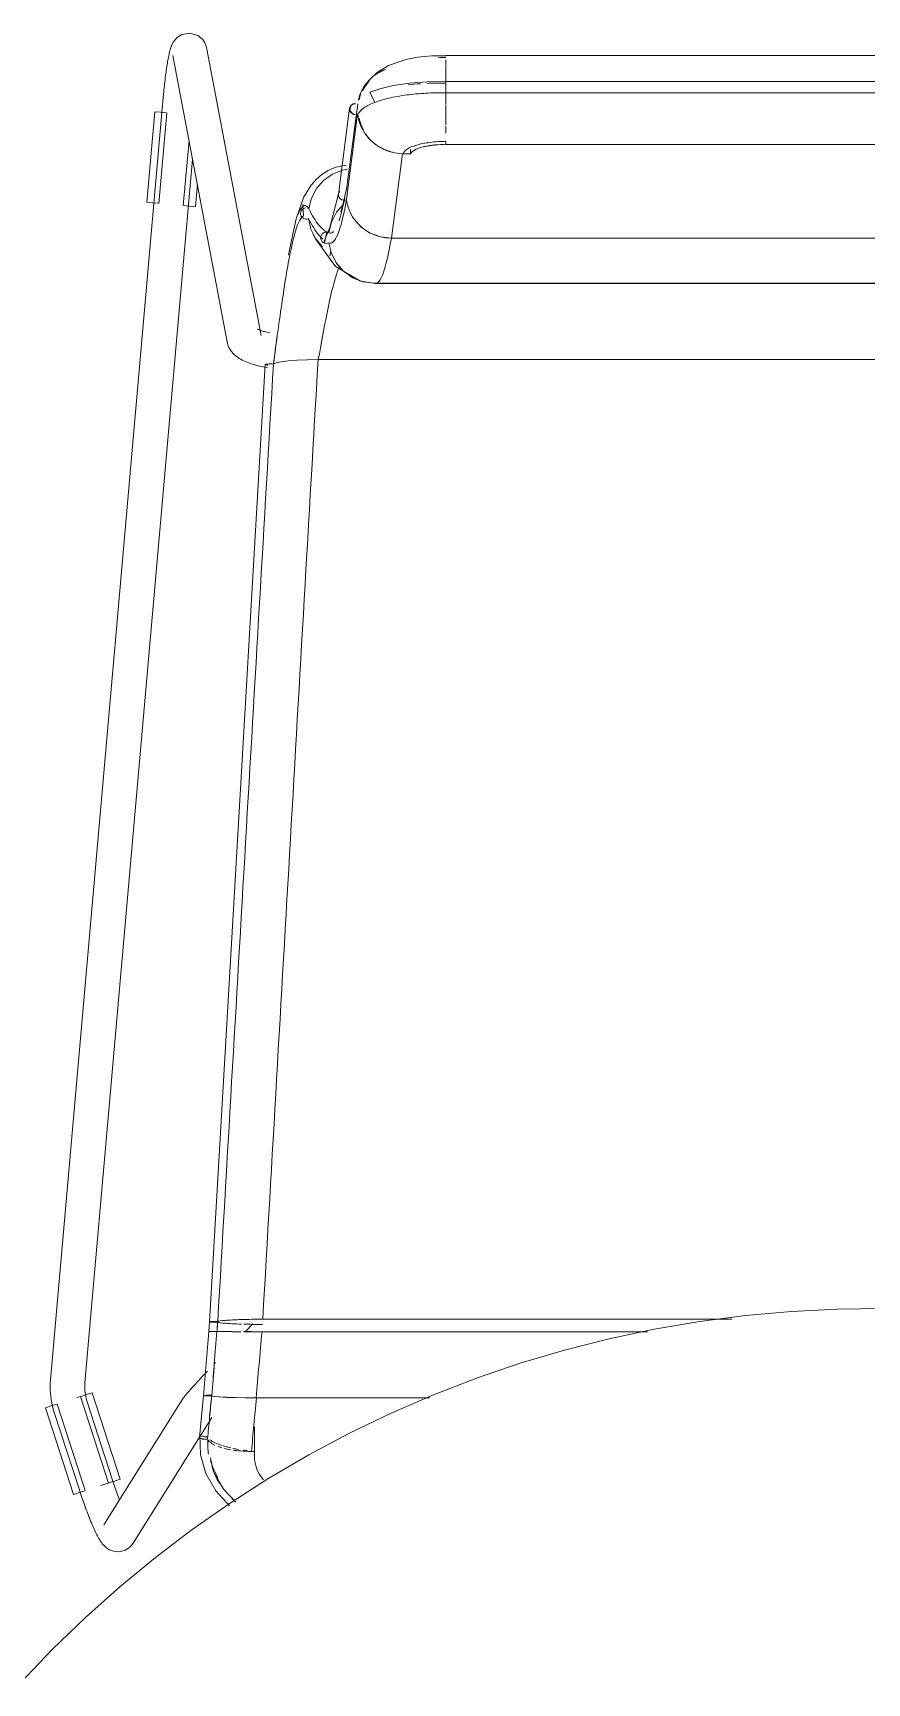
# Model space of a CAD drawing. Header units: millimetres. Extents: x 79795 to 317870, y -36033 to 97293.
# Drawn here: x 159860 to 160149, y 31481 to 32053 of the extents above; entities that cross this region are included whole.
import ezdxf

# ---------------------------------------------------------------- set-up
doc = ezdxf.new("R2010")
doc.units = ezdxf.units.MM
doc.header["$MEASUREMENT"] = 0
doc.layers.add('I-FURN', color=8, linetype='CONTINUOUS', lineweight=9)

msp = doc.modelspace()

# ---------------------------------------------------------------- linework, layer by layer
at = {"layer": 'I-FURN'}
for p, q in [((159907.85, 32049.27), (159907.63, 32048.79)), ((159908.15, 32049.83), (159907.85, 32049.27)), ((159908.63, 32050.53), (159908.15, 32049.83)), ((159909.48, 32051.44), (159908.63, 32050.53)), ((159911.14, 32052.48), (159909.48, 32051.44)), ((159913.9, 32052.96), (159911.14, 32052.48)), ((159916.65, 32052.13), (159913.9, 32052.96)), ((159916.65, 32052.13), (159918.23, 32050.81)), ((159918.23, 32050.81), (159918.97, 32049.73)), ((159918.97, 32049.73), (159919.35, 32048.92)), ((159906.29, 32043.54), (159906.19, 32043)), ((159906.38, 32044.05), (159906.29, 32043.54)), ((159906.48, 32044.55), (159906.38, 32044.05)), ((159906.57, 32045.02), (159906.48, 32044.55)), ((159906.67, 32045.48), (159906.57, 32045.02)), ((159906.77, 32045.93), (159906.67, 32045.48)), ((159906.87, 32046.35), (159906.77, 32045.93)), ((159906.97, 32046.77), (159906.87, 32046.35)), ((159907.08, 32047.17), (159906.97, 32046.77)), ((159907.19, 32047.56), (159907.08, 32047.17)), ((159907.32, 32047.96), (159907.19, 32047.56)), ((159907.46, 32048.36), (159907.32, 32047.96)), ((159907.63, 32048.79), (159907.46, 32048.36)), ((159907.99, 32045.14), (159926.81, 31945.85)), ((159919.35, 32048.92), (159919.56, 32048.3)), ((159919.56, 32048.3), (159919.7, 32047.79)), ((159919.7, 32047.79), (159919.79, 32047.37)), ((159938.6, 31948.08), (159919.79, 32047.37)), ((159988.8, 32043.78), (159982.76, 32041.65)), ((159992.84, 32044.57), (159988.8, 32043.78)), ((159997.66, 32045.07), (159992.84, 32044.57)), ((160002.69, 32045.18), (159997.66, 32045.07)), ((160002.69, 32045.18), (160002.69, 32045.01)), ((160297.54, 32045.18), (160002.69, 32045.18)), ((160002.69, 32044.88), (160002.69, 32045.17)), ((160002.69, 32041.94), (160002.69, 32043.69)), ((159905.47, 32038.13), (159905.38, 32037.45)), ((159905.56, 32038.79), (159905.47, 32038.13)), ((159905.65, 32039.44), (159905.56, 32038.79)), ((159905.73, 32040.07), (159905.65, 32039.44)), ((159905.83, 32040.69), (159905.73, 32040.07)), ((159905.92, 32041.3), (159905.83, 32040.69)), ((159906.01, 32041.88), (159905.92, 32041.3)), ((159906.1, 32042.45), (159906.01, 32041.88)), ((159906.19, 32043), (159906.1, 32042.45)), ((159978.87, 32039.26), (159976.4, 32036.96)), ((159982.76, 32041.65), (159978.87, 32039.26)), ((160002.69, 32039.09), (160002.69, 32041.66)), ((160002.69, 32038.93), (160002.69, 32035.9)), ((160002.69, 32035.9), (160002.69, 32038.92)), ((159904.81, 32032.44), (159904.74, 32031.7)), ((159904.89, 32033.18), (159904.81, 32032.44)), ((159904.97, 32033.91), (159904.89, 32033.18)), ((159905.05, 32034.64), (159904.97, 32033.91)), ((159905.13, 32035.36), (159905.05, 32034.64)), ((159905.21, 32036.07), (159905.13, 32035.36)), ((159905.3, 32036.76), (159905.21, 32036.07)), ((159905.38, 32037.45), (159905.3, 32036.76)), ((159973.72, 32033.07), (159973.62, 32032.87)), ((159976.4, 32036.96), (159973.72, 32033.07)), ((159979.72, 32033.62), (159976.26, 32032.46)), ((159976.26, 32032.46), (159978.02, 32028.92)), ((159984.41, 32034.72), (159979.72, 32033.62)), ((159990.03, 32035.57), (159984.41, 32034.72)), ((159996.15, 32036.05), (159990.03, 32035.57)), ((160002.69, 32036.15), (159996.15, 32036.05)), ((160002.69, 32036.15), (160002.69, 32036.08)), ((160297.54, 32036.15), (160002.69, 32036.15)), ((160002.69, 32032.3), (160002.69, 32036.15)), ((160002.69, 32036.08), (160002.69, 32035.88)), ((160002.69, 32035.88), (160002.69, 32035.58)), ((160002.69, 32035.58), (160002.69, 32035.19)), ((160002.69, 32035.19), (160002.69, 32034.73)), ((160002.69, 32034.73), (160002.69, 32034.24)), ((160002.69, 32034.24), (160002.69, 32033.74)), ((160002.69, 32033.74), (160002.69, 32033.27)), ((160002.69, 32033.27), (160002.69, 32032.85)), ((160002.69, 32032.85), (160002.69, 32032.52)), ((160002.69, 32032.52), (160002.69, 32032.3)), ((160002.69, 32032.21), (160002.69, 32028.4)), ((160002.69, 32028.4), (160002.69, 32032.21)), ((160002.69, 32032.18), (160297.54, 32032.18)), ((159904.52, 32029.29), (159865.57, 31585.97)), ((159904.53, 32029.45), (159904.52, 32029.29)), ((159904.6, 32030.2), (159904.53, 32029.45)), ((159904.67, 32030.95), (159904.6, 32030.2)), ((159904.74, 32031.7), (159904.67, 32030.95)), ((159969.24, 32026.88), (159965.38, 31997.1)), ((159972.08, 32028.44), (159968.23, 31998.74)), ((160002.69, 32021.18), (160002.69, 32028.21)), ((159898.94, 31994.27), (159901.7, 32025.68)), ((159901.7, 32025.68), (159903.74, 32025.5)), ((159903.17, 31993.9), (159905.93, 32025.31)), ((159903.74, 32025.5), (159905.81, 32025.32)), ((159972.06, 32024.89), (159968.21, 31995.19)), ((159971.51, 32024.05), (159971.31, 32022.47)), ((160002.69, 32024.29), (160002.69, 32024.03)), ((160002.69, 32018.2), (160002.69, 32020.66)), ((159913.6, 32015.64), (159911.62, 31993.16)), ((159877.52, 31584.92), (159914.8, 32009.26)), ((159983.76, 31981.82), (159987.62, 32011.09)), ((159987.62, 32011.09), (159990.34, 32011.03)), ((159990.34, 32012.69), (159990.34, 32011.03)), ((159990.34, 32011.03), (159990.98, 32011.89)), ((159990.98, 32011.89), (159992.33, 32012.68)), ((159992.33, 32012.68), (159994.31, 32013.35)), ((159994.31, 32013.35), (159996.8, 32013.86)), ((159996.8, 32013.86), (159999.65, 32014.18)), ((159999.65, 32014.18), (160002.69, 32014.28)), ((160297.54, 32014.34), (160002.69, 32014.34)), ((160002.69, 32014.28), (160297.54, 32014.28)), ((159959.62, 32003.89), (159957.65, 32002.2)), ((159961.82, 32005.26), (159959.62, 32003.89)), ((159963.32, 32004.04), (159960.24, 32001.86)), ((159964.19, 32006.29), (159961.82, 32005.26)), ((159966.84, 32005.44), (159963.32, 32004.04)), ((159966.7, 32006.95), (159964.19, 32006.29)), ((159968.12, 32007.1), (159966.7, 32006.95)), ((159966.84, 32005.43), (159968.58, 32005.8)), ((159968.58, 32005.8), (159966.84, 32005.44)), ((159915.85, 31992.78), (159916.55, 32000.68)), ((159955.91, 32000.24), (159953.41, 31996.13)), ((159957.65, 32002.2), (159955.91, 32000.24)), ((159957.76, 31999.04), (159956.02, 31995.72)), ((159960.24, 32001.86), (159957.76, 31999.04)), ((159965.62, 31997.78), (159965.44, 31997.34)), ((159965.92, 31998.16), (159965.62, 31997.78)), ((159966.98, 31993.23), (159968.36, 31999.52)), ((159900.98, 31994.09), (159898.94, 31994.27)), ((159903.05, 31993.91), (159900.98, 31994.09)), ((159913.81, 31992.96), (159911.74, 31993.15)), ((159915.85, 31992.78), (159913.81, 31992.96)), ((159953.41, 31996.13), (159950.73, 31988.5)), ((159952.81, 31991.71), (159953.2, 31992.02)), ((159953.2, 31992.02), (159952.81, 31991.72)), ((159954.21, 31993.01), (159953.04, 31993.33)), ((159953.04, 31993.33), (159953.23, 31989.48)), ((159953.2, 31992.02), (159953.65, 31992.22)), ((159953.65, 31992.22), (159953.2, 31992.02)), ((159953.65, 31992.22), (159954.15, 31992.29)), ((159954.15, 31992.29), (159953.65, 31992.22)), ((159954.64, 31992.25), (159955.12, 31992.08)), ((159955.12, 31992.09), (159954.64, 31992.25)), ((159956.02, 31995.72), (159955.12, 31992.09)), ((159965.4, 31997.18), (159962.43, 31985.56)), ((159967.23, 31993.7), (159964.72, 31990.83)), ((159965.44, 31997.34), (159965.37, 31996.87)), ((159965.37, 31996.87), (159965.44, 31996.4)), ((159965.44, 31996.4), (159965.63, 31995.96)), ((159965.63, 31995.96), (159965.92, 31995.57)), ((159965.92, 31995.57), (159966.3, 31995.27)), ((159966.23, 31990.79), (159966.98, 31993.23)), ((159966.3, 31995.27), (159966.76, 31995.08)), ((159966.76, 31995.08), (159967.25, 31995)), ((159967.25, 31995), (159967.74, 31995.04)), ((159950.73, 31988.5), (159948.84, 31979.98)), ((159952.24, 31990.38), (159952.32, 31990.87)), ((159952.31, 31990.87), (159952.24, 31990.38)), ((159952.3, 31989.9), (159952.24, 31990.38)), ((159952.24, 31990.38), (159952.3, 31989.9)), ((159952.48, 31989.44), (159952.3, 31989.9)), ((159952.3, 31989.9), (159952.48, 31989.44)), ((159952.51, 31991.32), (159952.31, 31990.87)), ((159952.32, 31990.87), (159952.51, 31991.32)), ((159952.77, 31989.04), (159952.48, 31989.44)), ((159952.48, 31989.44), (159952.77, 31989.03)), ((159952.81, 31991.72), (159952.51, 31991.32)), ((159952.51, 31991.32), (159952.81, 31991.71)), ((159953.15, 31988.72), (159952.77, 31989.04)), ((159952.77, 31989.03), (159953.15, 31988.72)), ((159953.6, 31988.51), (159953.15, 31988.72)), ((159953.15, 31988.72), (159953.6, 31988.51)), ((159954.09, 31988.42), (159953.6, 31988.51)), ((159953.6, 31988.51), (159954.09, 31988.42)), ((159954.59, 31988.45), (159954.09, 31988.42)), ((159954.09, 31988.42), (159954.59, 31988.45)), ((159955.06, 31988.6), (159954.59, 31988.45)), ((159954.59, 31988.45), (159955.06, 31988.6)), ((159955.86, 31984.99), (159955.06, 31988.6)), ((159955.06, 31988.6), (159955.85, 31984.98)), ((159962.97, 31987.43), (159962.07, 31983.72)), ((159964.72, 31990.83), (159962.97, 31987.43)), ((159970.84, 31988.43), (159973.33, 31985.69)), ((159955.85, 31984.98), (159957.49, 31981.66)), ((159957.5, 31981.66), (159955.86, 31984.99)), ((159957.44, 31981.59), (159956.55, 31983.33)), ((159964.42, 31972.05), (159957.44, 31981.59)), ((159957.49, 31981.66), (159959.89, 31978.82)), ((159959.89, 31978.82), (159957.5, 31981.66)), ((159959.3, 31982.45), (159959.23, 31981.96)), ((159959.23, 31981.96), (159959.3, 31981.47)), ((159959.24, 31981.96), (159959.3, 31982.45)), ((159959.3, 31981.47), (159959.24, 31981.96)), ((159959.49, 31982.92), (159959.3, 31982.45)), ((159959.3, 31982.45), (159959.49, 31982.91)), ((159959.49, 31981.01), (159959.3, 31981.47)), ((159959.3, 31981.47), (159959.49, 31981.01)), ((159959.49, 31982.91), (159959.78, 31983.32)), ((159959.78, 31983.32), (159959.49, 31982.92)), ((159959.78, 31980.61), (159959.49, 31981.01)), ((159959.49, 31981.01), (159959.78, 31980.61)), ((159959.78, 31983.32), (159960.17, 31983.63)), ((159960.16, 31983.63), (159959.78, 31983.32)), ((159960.17, 31980.3), (159959.78, 31980.61)), ((159959.78, 31980.61), (159960.16, 31980.29)), ((159960.61, 31983.83), (159960.16, 31983.63)), ((159960.16, 31980.29), (159960.61, 31980.09)), ((159960.17, 31983.63), (159960.62, 31983.83)), ((159960.62, 31980.09), (159960.17, 31980.3)), ((159962.43, 31985.56), (159960.26, 31980.24)), ((159961.4, 31984), (159960.56, 31980.11)), ((159961.11, 31983.92), (159960.61, 31983.83)), ((159960.62, 31983.83), (159961.11, 31983.91)), ((159961.6, 31983.88), (159961.11, 31983.92)), ((159961.11, 31983.91), (159961.61, 31983.88)), ((159962.07, 31983.72), (159961.6, 31983.88)), ((159961.61, 31983.88), (159962.08, 31983.71)), ((159973.33, 31985.69), (159976.44, 31983.61)), ((159976.44, 31983.61), (159979.99, 31982.29)), ((159979.99, 31982.29), (159983.76, 31981.82)), ((160316.47, 31981.82), (159983.76, 31981.82)), ((159983.76, 31981.82), (160316.47, 31981.82)), ((159948.84, 31979.98), (159948.11, 31975.91)), ((159960.61, 31980.09), (159961.11, 31980.01)), ((159961.11, 31980.01), (159960.62, 31980.09)), ((159961.61, 31980.05), (159961.11, 31980.01)), ((159961.11, 31980.01), (159961.6, 31980.05)), ((159961.6, 31980.05), (159962.07, 31980.21)), ((159962.08, 31980.21), (159961.61, 31980.05)), ((159962.07, 31980.21), (159962.97, 31976.5)), ((159964.72, 31973.11), (159962.97, 31976.5)), ((159962.97, 31976.5), (159964.72, 31973.1)), ((159973.07, 31966.93), (159964.42, 31972.05)), ((159967.23, 31970.23), (159964.72, 31973.11)), ((159964.72, 31973.1), (159967.23, 31970.23)), ((159970.37, 31968.06), (159967.23, 31970.23)), ((159967.23, 31970.23), (159970.36, 31968.06)), ((159973.23, 31966.86), (159970.05, 31968.23)), ((159970.36, 31968.06), (159973.93, 31966.69)), ((159973.94, 31966.7), (159970.37, 31968.06)), ((159978.26, 31966.07), (159973.23, 31966.86)), ((159973.93, 31966.69), (159977.73, 31966.22)), ((159977.73, 31966.22), (159973.94, 31966.7)), ((160322.51, 31966.22), (159977.73, 31966.22)), ((159977.73, 31966.22), (160322.51, 31966.22)), ((159978.26, 31966.07), (160283.06, 31966.07)), ((159937.38, 31950.31), (159937.4, 31950.29)), ((159937.4, 31950.29), (159937.48, 31950.25)), ((159937.48, 31950.25), (159937.56, 31950.2)), ((159937.56, 31950.2), (159937.72, 31950.13)), ((159937.72, 31950.13), (159937.91, 31950.04)), ((159937.91, 31950.04), (159938.14, 31949.95)), ((159938.14, 31949.95), (159938.41, 31949.85)), ((159938.41, 31949.85), (159938.72, 31949.74)), ((159938.72, 31949.74), (159939.05, 31949.63)), ((159939.05, 31949.63), (159939.42, 31949.52)), ((159939.42, 31949.52), (159939.81, 31949.42)), ((159939.81, 31949.42), (159940.23, 31949.31)), ((159940.23, 31949.31), (159940.68, 31949.21)), ((159940.68, 31949.21), (159941.15, 31949.11)), ((159941.15, 31949.11), (159941.64, 31949.01)), ((159926.81, 31945.85), (159927.07, 31944.86)), ((159927.07, 31944.86), (159927.43, 31943.96)), ((159927.43, 31943.96), (159927.87, 31943.17)), ((159927.87, 31943.17), (159928.35, 31942.49)), ((159928.35, 31942.49), (159928.86, 31941.89)), ((159928.86, 31941.89), (159929.38, 31941.37)), ((159929.38, 31941.37), (159929.91, 31940.92)), ((159929.91, 31940.92), (159930.45, 31940.52)), ((159930.45, 31940.52), (159930.98, 31940.16)), ((159920.71, 31606.09), (159940, 31938)), ((159930.98, 31940.16), (159931.52, 31939.83)), ((159931.52, 31939.83), (159932.06, 31939.54)), ((159932.06, 31939.54), (159932.61, 31939.27)), ((159932.61, 31939.27), (159933.17, 31939.02)), ((159933.17, 31939.02), (159933.74, 31938.78)), ((159933.74, 31938.78), (159934.32, 31938.56)), ((159934.32, 31938.56), (159934.91, 31938.36)), ((159934.91, 31938.36), (159935.52, 31938.16)), ((159935.52, 31938.16), (159936.13, 31937.98)), ((159936.13, 31937.98), (159936.76, 31937.81)), ((159936.76, 31937.81), (159937.41, 31937.65)), ((159937.41, 31937.65), (159938.06, 31937.49)), ((159938.06, 31937.49), (159938.73, 31937.35)), ((159938.73, 31937.35), (159939.41, 31937.22)), ((159939.41, 31937.22), (159940.1, 31937.09)), ((159940, 31938), (159940.07, 31937.95)), ((159940.06, 31937.95), (159940, 31938)), ((159940.1, 31937.09), (159940.81, 31936.97)), ((159940.54, 31937.85), (159940.24, 31937.9)), ((159940.25, 31937.9), (159940.54, 31937.85)), ((159940.26, 31938.1), (159940.56, 31938.15)), ((159940.57, 31938.15), (159940.27, 31938.1)), ((159940.54, 31937.85), (159940.92, 31937.82)), ((159940.92, 31937.82), (159940.54, 31937.85)), ((159940.56, 31938.15), (159940.95, 31938.18)), ((159940.95, 31938.18), (159940.57, 31938.15)), ((159941.41, 31938.2), (159940.95, 31938.18)), ((159940.95, 31938.18), (159941.4, 31938.2)), ((159941.4, 31938.2), (159941.9, 31938.21)), ((159941.9, 31938.21), (159941.41, 31938.2)), ((159942.4, 31938.21), (159941.9, 31938.21)), ((159941.9, 31938.21), (159942.4, 31938.21)), ((159942.87, 31938.19), (159942.4, 31938.21)), ((159942.4, 31938.21), (159942.87, 31938.19)), ((159943.77, 31938.59), (159942.87, 31938.19)), ((159942.87, 31938.19), (159943.77, 31938.59)), ((159945.52, 31938.96), (159943.77, 31938.59)), ((159943.77, 31938.59), (159945.51, 31938.95)), ((159948.01, 31939.27), (159945.52, 31938.96)), ((159945.52, 31938.95), (159947.98, 31939.26)), ((159951.11, 31939.51), (159948.01, 31939.27)), ((159948.01, 31939.27), (159951.07, 31939.5)), ((159954.65, 31939.66), (159951.11, 31939.51)), ((159951.11, 31939.51), (159954.59, 31939.66)), ((159958.42, 31939.72), (159954.65, 31939.66)), ((159954.65, 31939.66), (159958.34, 31939.72)), ((160341.82, 31939.72), (159958.42, 31939.72)), ((159958.42, 31939.72), (160341.82, 31939.72)), ((160122.46, 31609.72), (160106.52, 31608.3)), ((160138.44, 31610.51), (160122.46, 31609.72)), ((160154.44, 31610.66), (160138.44, 31610.51)), ((159918.61, 31580.53), (159920.44, 31602.73)), ((159920.71, 31606.09), (159920.44, 31602.73)), ((159920.51, 31602.73), (159920.44, 31602.73)), ((159920.44, 31602.73), (159920.51, 31602.73)), ((159920.5, 31602.73), (159920.44, 31602.73)), ((159920.44, 31602.73), (159920.5, 31602.73)), ((159920.69, 31602.74), (159920.5, 31602.73)), ((159920.5, 31602.73), (159920.69, 31602.73)), ((159920.51, 31602.73), (159920.7, 31602.74)), ((159920.69, 31602.73), (159920.51, 31602.73)), ((159920.99, 31602.74), (159920.69, 31602.74)), ((159920.99, 31602.73), (159920.69, 31602.73)), ((159920.69, 31602.73), (159920.98, 31602.73)), ((159920.7, 31602.74), (159920.99, 31602.74)), ((159920.78, 31606.12), (159920.71, 31606.09)), ((159920.71, 31606.09), (159920.78, 31606.06)), ((159920.97, 31606.14), (159920.78, 31606.12)), ((159920.78, 31606.06), (159920.97, 31606.04)), ((159921.26, 31606.17), (159920.97, 31606.14)), ((159920.97, 31606.04), (159921.26, 31606.01)), ((159920.98, 31602.73), (159921.37, 31602.72)), ((159920.99, 31602.74), (159921.37, 31602.74)), ((159921.37, 31602.74), (159920.99, 31602.74)), ((159921.37, 31602.72), (159920.99, 31602.73)), ((159921.64, 31606.18), (159921.26, 31606.17)), ((159921.26, 31606.01), (159921.65, 31606)), ((159921.37, 31602.74), (159921.83, 31602.74)), ((159921.82, 31602.74), (159921.37, 31602.74)), ((159921.82, 31602.72), (159921.37, 31602.72)), ((159921.37, 31602.72), (159921.82, 31602.72)), ((159922.09, 31606.2), (159921.64, 31606.18)), ((159921.65, 31606), (159922.1, 31605.98)), ((159922.31, 31602.74), (159921.82, 31602.74)), ((159922.31, 31602.72), (159921.82, 31602.72)), ((159921.82, 31602.72), (159922.31, 31602.72)), ((159921.83, 31602.74), (159922.32, 31602.74)), ((159922.58, 31606.2), (159922.09, 31606.2)), ((159922.1, 31605.98), (159922.59, 31605.98)), ((159922.81, 31602.74), (159922.31, 31602.74)), ((159922.81, 31602.72), (159922.31, 31602.72)), ((159922.31, 31602.72), (159922.8, 31602.72)), ((159922.32, 31602.74), (159922.81, 31602.74)), ((159923.08, 31606.2), (159922.58, 31606.2)), ((159922.59, 31605.98), (159923.09, 31605.98)), ((159922.8, 31602.72), (159923.28, 31602.72)), ((159922.81, 31602.74), (159923.28, 31602.74)), ((159923.28, 31602.74), (159922.81, 31602.74)), ((159923.28, 31602.72), (159922.81, 31602.72)), ((159923.55, 31606.19), (159923.08, 31606.2)), ((159923.09, 31605.98), (159923.55, 31605.99)), ((159924.17, 31602.71), (159923.28, 31602.72)), ((159923.28, 31602.72), (159924.16, 31602.71)), ((159924.44, 31606.4), (159923.55, 31606.19)), ((159923.55, 31605.99), (159924.46, 31605.78)), ((159924.16, 31602.71), (159925.91, 31602.7)), ((159925.91, 31602.7), (159924.17, 31602.71)), ((159924.18, 31602.75), (159925.93, 31602.77)), ((159925.93, 31602.77), (159924.18, 31602.75)), ((159926.18, 31606.59), (159924.44, 31606.4)), ((159924.46, 31605.78), (159926.21, 31605.59)), ((159925.93, 31602.77), (159928.43, 31602.78)), ((159928.43, 31602.78), (159925.93, 31602.77)), ((159928.69, 31606.76), (159926.18, 31606.59)), ((159926.21, 31605.59), (159928.7, 31605.43)), ((159931.82, 31606.88), (159928.69, 31606.76)), ((159928.7, 31605.43), (159931.82, 31605.3)), ((159935.38, 31606.96), (159931.82, 31606.88)), ((159932.56, 31602.79), (159935.11, 31602.79)), ((159935.11, 31602.79), (159932.56, 31602.79)), ((159932.57, 31605.28), (159935.37, 31605.22)), ((159935.68, 31605.34), (159933.1, 31602.67)), ((159935.37, 31605.22), (159939.06, 31605.2)), ((159939.17, 31606.98), (159935.38, 31606.96)), ((160101.76, 31606.98), (159939.17, 31606.98)), ((159939.17, 31606.98), (160101.76, 31606.98)), ((160074.89, 31603.54), (160059.24, 31600.22)), ((160090.66, 31606.24), (160074.89, 31603.54)), ((160106.52, 31608.3), (160090.66, 31606.24)), ((159928.41, 31602.68), (159925.91, 31602.7)), ((159925.91, 31602.7), (159928.41, 31602.68)), ((159928.41, 31602.68), (159931.55, 31602.67)), ((159931.55, 31602.67), (159928.42, 31602.68)), ((159935.11, 31602.67), (159932.56, 31602.67)), ((159932.56, 31602.67), (159935.11, 31602.67)), ((159938.9, 31602.67), (159935.11, 31602.67)), ((159935.11, 31602.67), (159938.9, 31602.67)), ((160072.54, 31602.67), (159938.9, 31602.67)), ((159938.9, 31602.67), (160072.54, 31602.67)), ((160059.24, 31600.22), (160043.73, 31596.27)), ((159922.34, 31591.49), (159922.82, 31591.99)), ((160028.4, 31591.71), (160013.26, 31586.54)), ((160043.73, 31596.27), (160028.4, 31591.71)), ((159865.57, 31585.97), (159865.49, 31584.83)), ((159916.58, 31585.35), (159916.97, 31585.77)), ((159916.97, 31585.77), (159917.37, 31586.21)), ((159917.37, 31586.21), (159917.78, 31586.65)), ((159917.78, 31586.65), (159918.21, 31587.11)), ((159918.21, 31587.11), (159918.64, 31587.57)), ((159918.64, 31587.57), (159919.08, 31588.04)), ((159919.08, 31588.04), (159919.53, 31588.52)), ((159919.53, 31588.52), (159919.98, 31589)), ((160013.26, 31586.54), (159998.34, 31580.76)), ((159865.49, 31584.83), (159865.46, 31583.69)), ((159865.46, 31583.69), (159865.47, 31582.54)), ((159865.47, 31582.54), (159865.53, 31581.4)), ((159865.53, 31581.4), (159865.64, 31580.27)), ((159865.64, 31580.27), (159865.79, 31579.13)), ((159874.7, 31579.79), (159875.87, 31580.16)), ((159875.97, 31580.19), (159885.65, 31550.19)), ((159876.08, 31580.23), (159878.06, 31580.87)), ((159877.46, 31583.57), (159877.47, 31584.23)), ((159877.47, 31582.91), (159877.46, 31583.57)), ((159877.47, 31584.23), (159877.52, 31584.89)), ((159877.5, 31582.25), (159877.47, 31582.91)), ((159877.56, 31581.59), (159877.5, 31582.25)), ((159877.52, 31584.89), (159877.52, 31584.92)), ((159877.65, 31580.93), (159877.56, 31581.59)), ((159877.77, 31580.28), (159877.65, 31580.93)), ((159877.91, 31579.63), (159877.77, 31580.28)), ((159878.06, 31580.87), (159880.01, 31581.5)), ((159889.7, 31551.49), (159880.01, 31581.5)), ((159911.57, 31579.59), (159911.76, 31579.84)), ((159911.76, 31579.84), (159911.93, 31580.07)), ((159911.93, 31580.07), (159912.11, 31580.3)), ((159912.11, 31580.3), (159912.29, 31580.52)), ((159912.29, 31580.52), (159912.48, 31580.75)), ((159912.48, 31580.75), (159912.68, 31580.99)), ((159912.68, 31580.99), (159912.89, 31581.24)), ((159912.89, 31581.24), (159913.12, 31581.51)), ((159913.12, 31581.51), (159913.36, 31581.79)), ((159913.36, 31581.79), (159913.62, 31582.08)), ((159913.62, 31582.08), (159913.89, 31582.39)), ((159913.89, 31582.39), (159914.18, 31582.71)), ((159914.18, 31582.71), (159914.48, 31583.05)), ((159914.48, 31583.05), (159914.8, 31583.4)), ((159914.8, 31583.4), (159915.13, 31583.77)), ((159915.13, 31583.77), (159915.47, 31584.14)), ((159915.47, 31584.14), (159915.83, 31584.53)), ((159915.83, 31584.53), (159916.2, 31584.94)), ((159916.2, 31584.94), (159916.58, 31585.35)), ((159917.19, 31566.04), (159918.61, 31580.53)), ((159918.67, 31580.56), (159918.61, 31580.53)), ((159918.61, 31580.53), (159918.68, 31580.56)), ((159918.61, 31580.53), (159918.68, 31580.5)), ((159918.68, 31580.5), (159918.61, 31580.53)), ((159918.86, 31580.58), (159918.67, 31580.56)), ((159918.68, 31580.56), (159918.86, 31580.58)), ((159918.68, 31580.5), (159918.87, 31580.48)), ((159919.15, 31580.6), (159918.86, 31580.58)), ((159918.86, 31580.58), (159919.16, 31580.6)), ((159918.87, 31580.48), (159919.16, 31580.46)), ((159919.17, 31580.46), (159918.87, 31580.48)), ((159919.16, 31580.46), (159919.55, 31580.44)), ((159919.55, 31580.44), (159919.17, 31580.46)), ((159919.99, 31580.63), (159919.53, 31580.62)), ((159919.54, 31580.62), (159919.99, 31580.63)), ((159919.55, 31580.44), (159920, 31580.43)), ((159920, 31580.43), (159919.55, 31580.44)), ((159920.48, 31580.63), (159919.99, 31580.63)), ((159919.99, 31580.63), (159920.48, 31580.63)), ((159920, 31580.43), (159920.49, 31580.43)), ((159920.5, 31580.43), (159920, 31580.43)), ((159920.97, 31580.63), (159920.48, 31580.63)), ((159920.48, 31580.63), (159920.98, 31580.63)), ((159920.49, 31580.43), (159920.99, 31580.43)), ((159920.99, 31580.43), (159920.5, 31580.43)), ((159921.45, 31580.62), (159920.97, 31580.63)), ((159920.98, 31580.63), (159921.45, 31580.62)), ((159920.99, 31580.43), (159921.46, 31580.44)), ((159921.46, 31580.44), (159920.99, 31580.43)), ((159921.46, 31580.44), (159922.35, 31580.24)), ((159922.35, 31580.24), (159921.46, 31580.44)), ((159922.35, 31580.24), (159924.09, 31580.07)), ((159924.07, 31580.07), (159922.35, 31580.24)), ((159926.52, 31579.92), (159924.08, 31580.07)), ((159924.09, 31580.07), (159926.57, 31579.91)), ((159929.6, 31579.8), (159926.56, 31579.92)), ((159926.57, 31579.91), (159929.66, 31579.8)), ((159998.34, 31580.76), (159983.66, 31574.4)), ((159863.85, 31576.28), (159865.81, 31576.91)), ((159873.54, 31546.28), (159863.85, 31576.28)), ((159865.79, 31579.13), (159865.98, 31578.01)), ((159865.81, 31576.91), (159867.78, 31577.55)), ((159865.98, 31578.01), (159866.22, 31576.89)), ((159866.22, 31576.89), (159866.51, 31575.79)), ((159866.51, 31575.79), (159866.84, 31574.69)), ((159866.84, 31574.69), (159866.85, 31574.65)), ((159866.85, 31574.65), (159875.57, 31547.83)), ((159877.58, 31547.58), (159867.9, 31577.59)), ((159878.07, 31578.99), (159877.91, 31579.63)), ((159878.26, 31578.36), (159878.07, 31578.99)), ((159886.98, 31551.54), (159878.26, 31578.36)), ((159911.36, 31579.26), (159884.05, 31535.68)), ((159911.36, 31579.26), (159911.57, 31579.59)), ((159929.66, 31579.8), (159933.2, 31579.73)), ((159933.1, 31579.73), (159929.66, 31579.8)), ((159933.2, 31579.73), (159936.96, 31579.7)), ((159936.84, 31579.7), (159933.2, 31579.73)), ((159936.96, 31579.7), (159997.08, 31579.7)), ((159997.08, 31579.7), (159936.96, 31579.7)), ((159983.66, 31574.4), (159969.25, 31567.45)), ((159917.49, 31566.45), (159921.53, 31572.89)), ((159936.25, 31569.66), (159936.25, 31559.91)), ((159894.22, 31529.31), (159917.26, 31566.07)), ((159917.31, 31566.93), (159917.6, 31560.02)), ((159969.25, 31567.45), (159955.12, 31559.93)), ((159917.6, 31560.02), (159919.47, 31553.5)), ((159936.31, 31561.15), (159935.26, 31561.15)), ((159955.12, 31559.93), (159941.31, 31551.86)), ((159887.09, 31551.21), (159886.98, 31551.54)), ((159889.7, 31551.49), (159887.74, 31550.86)), ((159919.47, 31553.5), (159922.86, 31547.49)), ((159922.18, 31553.9), (159925.54, 31548.08)), ((159941.31, 31551.86), (159927.84, 31543.23)), ((159875.49, 31546.91), (159873.54, 31546.28)), ((159877.47, 31547.54), (159875.49, 31546.91)), ((159875.71, 31547.38), (159875.57, 31547.83)), ((159875.96, 31546.64), (159875.71, 31547.38)), ((159876.2, 31545.9), (159875.96, 31546.64)), ((159876.45, 31545.17), (159876.2, 31545.9)), ((159883.08, 31549.36), (159885.56, 31550.16)), ((159887.74, 31550.86), (159885.77, 31550.23)), ((159887.31, 31550.52), (159887.09, 31551.21)), ((159887.54, 31549.83), (159887.31, 31550.52)), ((159887.78, 31549.15), (159887.54, 31549.83)), ((159888.01, 31548.47), (159887.78, 31549.15)), ((159888.24, 31547.79), (159888.01, 31548.47)), ((159888.48, 31547.13), (159888.24, 31547.79)), ((159888.72, 31546.47), (159888.48, 31547.13)), ((159888.95, 31545.82), (159888.72, 31546.47)), ((159889.19, 31545.19), (159888.95, 31545.82)), ((159922.86, 31547.49), (159927.6, 31542.34)), ((159925.54, 31548.08), (159929.81, 31543.6)), ((159876.7, 31544.44), (159876.45, 31545.17)), ((159876.96, 31543.72), (159876.7, 31544.44)), ((159877.21, 31543), (159876.96, 31543.72)), ((159877.46, 31542.29), (159877.21, 31543)), ((159877.72, 31541.59), (159877.46, 31542.29)), ((159877.97, 31540.91), (159877.72, 31541.59)), ((159878.23, 31540.23), (159877.97, 31540.91)), ((159878.48, 31539.56), (159878.23, 31540.23)), ((159889.42, 31544.56), (159889.19, 31545.19)), ((159927.84, 31543.23), (159914.72, 31534.08)), ((159878.74, 31538.91), (159878.48, 31539.56)), ((159878.99, 31538.27), (159878.74, 31538.91)), ((159879.24, 31537.64), (159878.99, 31538.27)), ((159879.49, 31537.03), (159879.24, 31537.64)), ((159879.74, 31536.44), (159879.49, 31537.03)), ((159879.98, 31535.86), (159879.74, 31536.44)), ((159880.22, 31535.3), (159879.98, 31535.86)), ((159880.46, 31534.75), (159880.22, 31535.3)), ((159880.7, 31534.23), (159880.46, 31534.75)), ((159880.94, 31533.72), (159880.7, 31534.23)), ((159914.72, 31534.08), (159901.97, 31524.41)), ((159881.17, 31533.22), (159880.94, 31533.72)), ((159881.4, 31532.75), (159881.17, 31533.22)), ((159881.63, 31532.29), (159881.4, 31532.75)), ((159881.86, 31531.85), (159881.63, 31532.29)), ((159882.09, 31531.43), (159881.86, 31531.85)), ((159882.32, 31531.02), (159882.09, 31531.43)), ((159882.55, 31530.62), (159882.32, 31531.02)), ((159882.8, 31530.23), (159882.55, 31530.62)), ((159883.05, 31529.84), (159882.8, 31530.23)), ((159883.33, 31529.45), (159883.05, 31529.84)), ((159883.64, 31529.05), (159883.33, 31529.45)), ((159884.01, 31528.62), (159883.64, 31529.05)), ((159884.47, 31528.15), (159884.01, 31528.62)), ((159893.33, 31528.19), (159894.22, 31529.31)), ((159885.1, 31527.64), (159884.47, 31528.15)), ((159886.02, 31527.07), (159885.1, 31527.64)), ((159887.4, 31526.55), (159886.02, 31527.07)), ((159889.37, 31526.37), (159887.4, 31526.55)), ((159891.6, 31526.96), (159889.37, 31526.37)), ((159901.97, 31524.41), (159889.63, 31514.23)), ((159893.33, 31528.19), (159891.6, 31526.96)), ((159889.63, 31514.23), (159877.69, 31503.57)), ((159877.69, 31503.57), (159866.2, 31492.44)), ((159866.2, 31492.44), (159855.16, 31480.87))]:
    msp.add_line(p, q, dxfattribs=at)
for centre, major_axis, ratio, start_param, end_param in [((160002.69, 32040.91), (-12.4, 0), 0.287441, 4.712389, 4.932602), ((160002.69, 32029.43), (0, 15.75), 0.000004, 2.669107, 2.851347), ((159967.33, 31996.87), (1.96, 0), 0.955139, 2.379629, 4.923331), ((159983.89, 31996.89), (15.78, 0), 0.955139, 3.254129, 3.495629), ((159983.89, 31996.89), (15.78, 0), 0.955139, 3.495799, 3.737346), ((159983.89, 31996.89), (15.78, 0), 0.955139, 3.737469, 4.704147)]:
    msp.add_ellipse(centre, major_axis=major_axis, ratio=ratio, start_param=start_param, end_param=end_param, dxfattribs=at)
for points in [[(159998.09, 32044.91), (159999.56, 32045.03), (160001.11, 32045.1), (160002.69, 32045.09)], [(159972.53, 32029.77), (159972.68, 32030.45), (159972.89, 32031.13), (159973.14, 32031.78)], [(159989.54, 32034.94), (159990.95, 32035.12), (159992.4, 32035.28), (159993.88, 32035.39)], [(159996.09, 32035.51), (159998.27, 32035.62), (160000.47, 32035.65), (160002.69, 32035.61)], [(159972.26, 32024.89), (159972.61, 32025.61), (159973.92, 32027.02), (159976.39, 32028.28), (159977.85, 32028.85)], [(159972.06, 32024.89), (159972.21, 32023.65), (159972.79, 32021.28), (159974.55, 32017.94), (159977.08, 32015.1), (159980.23, 32012.91), (159983.83, 32011.49), (159986.33, 32011.13), (159987.62, 32011.09)], [(159974.04, 32019.38), (159973.35, 32020.64), (159972.94, 32022.01), (159972.6, 32023.39)], [(159987.87, 32011.11), (159988, 32011.66), (159988.94, 32012.76), (159992.26, 32014.16), (159997.06, 32015.12), (160000.8, 32015.38), (160002.69, 32015.41)], [(160001.85, 32014.33), (159999.07, 32014.28), (159996.53, 32013.92), (159994.31, 32013.4)], [(159962.08, 31980.21), (159963.1, 31979.66), (159965.14, 31981.63), (159967.19, 31989.69), (159968.21, 31995.19)], [(159965.61, 31987.87), (159966.27, 31989.76), (159966.93, 31992.57), (159967.59, 31995.61)], [(159962.08, 31983.71), (159962.62, 31983.42), (159963.16, 31983.57), (159963.71, 31984.14)], [(159962.47, 31975.75), (159962.52, 31976.22), (159962.58, 31976.68), (159962.63, 31977.15)], [(159977.73, 31966.22), (159977.9, 31966.12), (159978.08, 31966.07), (159978.26, 31966.07)], [(159942.88, 31938.2), (159943.28, 31941.32), (159943.67, 31944.48), (159944.07, 31947.6)], [(159942.87, 31938.19), (159939.65, 31882.95), (159933.21, 31772.36), (159926.77, 31661.59), (159923.55, 31606.19)], [(159948.75, 31773.48), (159951.95, 31828.94), (159955.14, 31884.36), (159958.34, 31939.72)], [(159939.17, 31606.98), (159942.36, 31662.51), (159945.56, 31718.04), (159948.75, 31773.48)], [(159923.55, 31605.99), (159922.96, 31605.97), (159921.45, 31605.98), (159920.71, 31606.05), (159920.71, 31606.09)], [(159923.28, 31602.72), (159922.97, 31599.01), (159922.37, 31591.57), (159921.77, 31584.15), (159921.46, 31580.44)], [(159923.28, 31602.72), (159923.32, 31603.3), (159923.41, 31604.46), (159923.5, 31605.61), (159923.55, 31606.19)], [(159923.28, 31602.74), (159923.33, 31603.28), (159923.42, 31604.36), (159923.51, 31605.45), (159923.55, 31605.99)], [(159939.06, 31605.2), (159936.82, 31605.2), (159934.57, 31605.23), (159932.56, 31605.28)], [(159937.87, 31591.18), (159938.21, 31595), (159938.56, 31598.84), (159938.9, 31602.67)], [(159936.84, 31579.7), (159937.18, 31583.52), (159937.53, 31587.35), (159937.87, 31591.18)], [(159920.02, 31565.48), (159920.26, 31567.93), (159920.74, 31572.88), (159921.22, 31577.91), (159921.46, 31580.44)], [(159920.74, 31573.54), (159920.97, 31575.82), (159921.2, 31578.13), (159921.43, 31580.44)], [(159935.26, 31561.15), (159935.52, 31564.18), (159936.06, 31570.32), (159936.65, 31576.57), (159936.96, 31579.7)], [(159917.37, 31566.79), (159917.41, 31566.74), (159917.53, 31566.65), (159917.83, 31566.52), (159918.22, 31566.4), (159918.67, 31566.3), (159919.16, 31566.24), (159919.66, 31566.21), (159919.98, 31566.21), (159920.13, 31566.22)], [(159922.57, 31563.31), (159921.88, 31563.64), (159920.74, 31564.34), (159920.17, 31565.09), (159920.02, 31565.48)], [(159920.06, 31564.65), (159920.08, 31564.01), (159920.11, 31563.37), (159920.16, 31562.73)], [(159920.37, 31560.2), (159920.12, 31561.8), (159920.08, 31563.43), (159920.1, 31565.06)], [(159921.03, 31565.13), (159921.44, 31564.8), (159921.96, 31564.48), (159922.61, 31564.17)], [(159922.85, 31564.05), (159923.49, 31563.76), (159924.23, 31563.48), (159925.05, 31563.22)], [(159925.01, 31562.43), (159924.54, 31562.56), (159924.11, 31562.7), (159923.71, 31562.86)], [(159925.48, 31563.06), (159926.28, 31562.81), (159927.16, 31562.58), (159928.08, 31562.37)], [(159928.06, 31561.75), (159927.21, 31561.89), (159926.41, 31562.06), (159925.67, 31562.25)], [(159928.73, 31562.21), (159929.38, 31562.07), (159930.05, 31561.94), (159930.73, 31561.81)], [(159932.42, 31561.56), (159932.89, 31561.5), (159933.37, 31561.45), (159933.85, 31561.4)], [(159936.26, 31559.63), (159936.24, 31560.14), (159936.26, 31560.64), (159936.31, 31561.15)], [(159929.86, 31543.62), (159929.4, 31544.01), (159928.94, 31544.4), (159928.48, 31544.81)]]:
    msp.add_open_spline(points, degree=3, dxfattribs=at)
for points, knots in [([(159977.19, 32037.69), (159976.24, 32036.9), (159974.57, 32035.09), (159972.97, 32032.27), (159972.5, 32030.36), (159972.34, 32029.62)], [0.5, 0.5, 0.5, 0.5, 0.6666667, 0.8333333, 0.9365189, 0.9365189, 0.9365189, 0.9365189]), ([(159981.82, 32040.34), (159981.31, 32040.16), (159979.96, 32039.59), (159978.7, 32038.85), (159977.98, 32038.32)], [0.260519, 0.260519, 0.260519, 0.260519, 0.3333333, 0.4544474, 0.4544474, 0.4544474, 0.4544474]), ([(159978.02, 32028.92), (159979.44, 32029.46), (159982.77, 32030.46), (159988.84, 32031.55), (159995.69, 32032.18), (160000.34, 32032.26), (160002.69, 32032.21)], [0.3397465, 0.3397465, 0.3397465, 0.3397465, 0.5, 0.6666667, 0.8333333, 0.9999948, 0.9999948, 0.9999948, 0.9999948]), ([(159971.21, 32028.48), (159971.06, 32028.48), (159970.84, 32028.47), (159970.55, 32028.4), (159970.28, 32028.3), (159969.96, 32028.12), (159969.64, 32027.83), (159969.41, 32027.47), (159969.27, 32027.12), (159969.23, 32026.81), (159969.22, 32026.54), (159969.26, 32026.27), (159969.33, 32026.02), (159969.44, 32025.77), (159969.63, 32025.46), (159969.96, 32025.13), (159970.35, 32024.9), (159970.71, 32024.78), (159970.97, 32024.73), (159971.13, 32024.71), (159971.2, 32024.71)], [0.1111111, 0.1111111, 0.1111111, 0.1111111, 0.1666667, 0.1944444, 0.2222222, 0.2777778, 0.3333333, 0.3888889, 0.4444444, 0.4791667, 0.5138889, 0.5486111, 0.5833333, 0.6180556, 0.6527778, 0.7222222, 0.7916667, 0.8263889, 0.8611111, 0.8888889, 0.8888889, 0.8888889, 0.8888889]), ([(159970.81, 32024.81), (159970.69, 32024.84), (159970.46, 32024.94), (159970.04, 32025.22), (159969.59, 32025.76), (159969.34, 32026.64), (159969.57, 32027.42), (159969.96, 32027.93), (159970.34, 32028.23), (159970.8, 32028.42), (159971.13, 32028.45), (159971.3, 32028.46)], [-0.8125, -0.8125, -0.8125, -0.8125, -0.765625, -0.71875, -0.625, -0.5, -0.375, -0.3125, -0.25, -0.1875, -0.125, -0.125, -0.125, -0.125]), ([(159984.09, 32011.65), (159982.85, 32011.97), (159979.33, 32013.4), (159976.03, 32015.86), (159974.89, 32018.02)], [-0.8333333, -0.8333333, -0.8333333, -0.8333333, -0.6666667, -0.3333333, -0.3333333, -0.3333333, -0.3333333]), ([(159951.34, 31989.88), (159951.58, 31990.51), (159952.83, 31993.41), (159954.09, 31993.64), (159955.12, 31992.09)], [0.6929173, 0.6929173, 0.6929173, 0.6929173, 0.75, 1, 1, 1, 1]), ([(159955.12, 31992.08), (159956.27, 31989.68), (159958.37, 31986.26), (159960.46, 31984.47), (159961.4, 31984)], [0, 0, 0, 0, 0.5, 0.9025383, 0.9025383, 0.9025383, 0.9025383]), ([(159942.87, 31938.19), (159943.88, 31945.74), (159945.92, 31960.95), (159948.97, 31979.39), (159951.41, 31987.69), (159952.83, 31989.29), (159953.23, 31989.48)], [0, 0, 0, 0, 0.25, 0.5, 0.75, 0.8499411, 0.8499411, 0.8499411, 0.8499411]), ([(159955.06, 31988.6), (159956.23, 31986.19), (159957.86, 31983.54), (159959.49, 31981.86), (159959.94, 31981.47)], [0, 0, 0, 0, 0.5, 0.6963068, 0.6963068, 0.6963068, 0.6963068]), ([(159978.26, 31966.07), (159979.09, 31966.07), (159980.92, 31968.45), (159982.76, 31976.09), (159983.76, 31981.82)], [0.0892847, 0.0892847, 0.0892847, 0.0892847, 0.5, 1, 1, 1, 1]), ([(159958.42, 31939.72), (159959.39, 31945.11), (159961.34, 31955.89), (159963.77, 31966.6), (159965.23, 31970.84), (159965.72, 31971.99)], [0, 0, 0, 0, 0.25, 0.5, 0.625, 0.625, 0.625, 0.625]), ([(159920.71, 31606.09), (159920.71, 31606.11), (159920.85, 31606.14), (159921.24, 31606.17), (159921.62, 31606.19), (159922.08, 31606.2), (159922.58, 31606.2), (159923.08, 31606.2), (159923.4, 31606.19), (159923.55, 31606.19)], [-0.498493, -0.498493, -0.498493, -0.498493, -0.375, -0.3125, -0.25, -0.1875, -0.125, -0.0625, 0, 0, 0, 0]), ([(159923.28, 31602.74), (159922.98, 31599.05), (159922.53, 31593.71), (159922.09, 31588.38), (159921.96, 31586.73)], [0, 0, 0, 0, 0.5, 0.7233886, 0.7233886, 0.7233886, 0.7233886]), ([(159923.55, 31606.19), (159923.82, 31606.33), (159925.21, 31606.54), (159928.57, 31606.76), (159931.74, 31606.89), (159935.34, 31606.97), (159937.89, 31606.98), (159939.17, 31606.98)], [-1, -1, -1, -1, -0.666667, -0.5, -0.333333, -0.166667, 0, 0, 0, 0]), ([(159931.82, 31605.3), (159930.69, 31605.34), (159928.59, 31605.42), (159925.24, 31605.64), (159923.84, 31605.85), (159923.55, 31605.99)], [-0.6666667, -0.6666667, -0.6666667, -0.6666667, -0.5, -0.3333333, 0, 0, 0, 0]), ([(159920.02, 31565.48), (159919.88, 31565.46), (159919.6, 31565.43), (159919.17, 31565.41), (159918.8, 31565.43), (159918.51, 31565.45), (159918.24, 31565.48), (159917.99, 31565.53), (159917.76, 31565.59), (159917.57, 31565.66), (159917.37, 31565.76), (159917.27, 31565.85), (159917.24, 31565.89)], [0, 0, 0, 0, 0.0555556, 0.1111111, 0.1666667, 0.1944444, 0.2222222, 0.2777778, 0.3055556, 0.3333333, 0.3888889, 0.4444444, 0.4444444, 0.4444444, 0.4444444]), ([(159924.23, 31550.02), (159923.66, 31550.91), (159922, 31553.73), (159921.38, 31556.84), (159921.1, 31558.98)], [0.591443, 0.591443, 0.591443, 0.591443, 0.6666667, 0.8236682, 0.8236682, 0.8236682, 0.8236682]), ([(159921.1, 31557.88), (159921.49, 31556.53), (159922.22, 31554.57), (159923.23, 31552.75), (159923.58, 31552.17)], [0.2297626, 0.2297626, 0.2297626, 0.2297626, 0.3333333, 0.3824546, 0.3824546, 0.3824546, 0.3824546]), ([(159935.26, 31561.15), (159933.98, 31561.16), (159931.83, 31561.26), (159929.76, 31561.49), (159928.91, 31561.62)], [0, 0, 0, 0, 0.1666667, 0.2913131, 0.2913131, 0.2913131, 0.2913131]), ([(159939.42, 31551.26), (159938.65, 31552.16), (159936.72, 31555.16), (159936.09, 31558.76), (159936.31, 31561.15)], [0.5, 0.5, 0.5, 0.5, 0.6666667, 1, 1, 1, 1])]:
    msp.add_open_spline(points, degree=3, knots=knots, dxfattribs=at)

doc.saveas('drawing.dxf')
